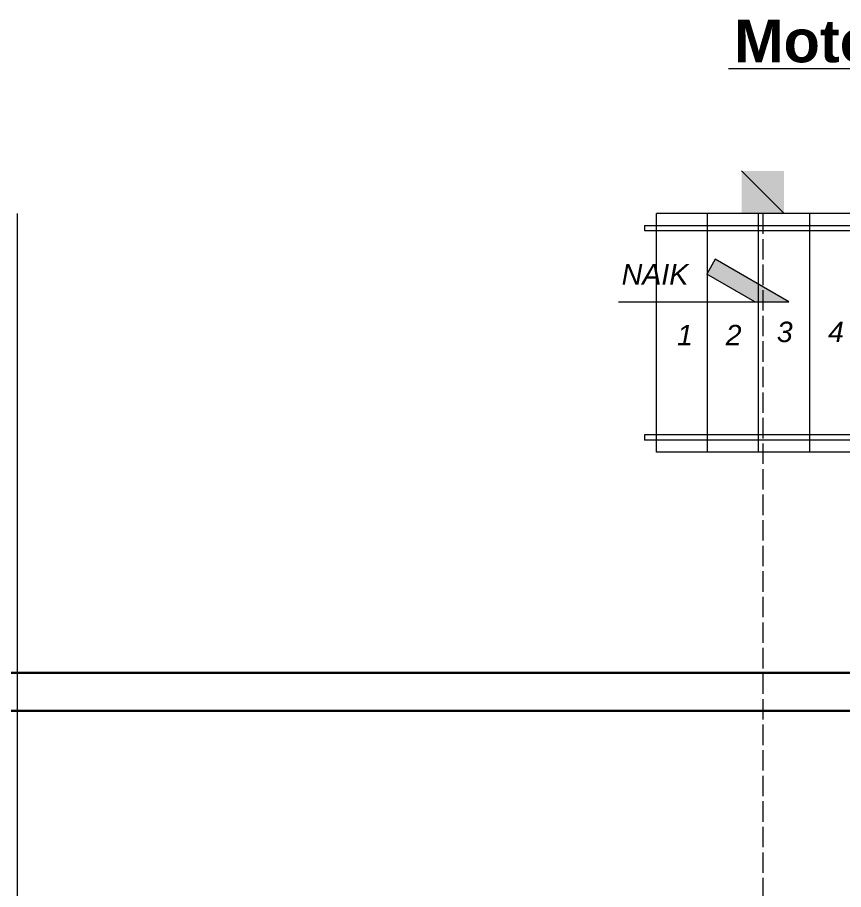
# Model space of a CAD drawing. Header units: millimetres. Extents: x 3154 to 8657, y 46 to 4632.
# Drawn here: x 4047 to 4532, y 1884 to 2396 of the extents above; entities that cross this region are included whole.
import ezdxf

# ---------------------------------------------------------------- set-up
doc = ezdxf.new("R2010")
doc.units = ezdxf.units.MM
doc.linetypes.add('ACAD_ISO02W100', pattern=[15, 12, -3])
for name, color, linetype, lineweight in [('Dinding', 7, 'Continuous', 15), ('lampu', 1, 'Continuous', 30), ('P_N_J', 6, 'Continuous', 9), ('Tangga', 250, 'Continuous', 9), ('TEXT', 7, 'Continuous', 9)]:
    doc.layers.add(name, color=color, linetype=linetype, lineweight=lineweight)
doc.styles.get("Standard").update_dxf_attribs({"font": 'arial.ttf'})

msp = doc.modelspace()

# ---------------------------------------------------------------- hatches: boundary and pattern name
at = {"layer": 'Dinding'}
msp.add_hatch(color=256, dxfattribs=at).paths.add_polyline_path([(4497.444, 2305.861), (4472.444, 2305.861), (4472.444, 2280.861), (4497.444, 2280.861)])
at = {"layer": 'Tangga'}
msp.add_hatch(color=256, dxfattribs=at).paths.add_polyline_path([(4456.968, 2253.968), (4451.968, 2245.307), (4480.269, 2228.968), (4500.269, 2228.968)])

# ---------------------------------------------------------------- linework, layer by layer
at = {"layer": 'Dinding'}
for p, q in [((4472.444, 2305.861), (4497.444, 2280.861)), ((4047.444, 1398.361), (4047.444, 2280.861))]:
    msp.add_line(p, q, dxfattribs=at)
at = {"layer": 'lampu', "color": 3, "ltscale": 0.1}
msp.add_line((4820.46, 1988.907), (3966.574, 1988.907), dxfattribs=at)
at = {"layer": 'P_N_J', "color": 0, "linetype": 'Continuous'}
msp.add_line((4464.865, 2366.013), (4719.275, 2366.013), dxfattribs=at)
at = {"layer": 'P_N_J', "color": 0, "linetype": 'ACAD_ISO02W100', "lineweight": 9}
for p, q in [((5022.444, 2280.861), (4484.944, 2280.861)), ((4484.944, 2280.861), (4484.944, 1806.861))]:
    msp.add_line(p, q, dxfattribs=at)
at = {"layer": 'P_N_J', "color": 5, "linetype": 'Continuous', "lineweight": 30}
msp.add_line((4798.357, 2011.256), (3946.339, 2011.256), dxfattribs=at)
at = {"layer": 'Tangga'}
for p, q in [((5022.444, 2280.861), (4422.444, 2280.861)), ((4422.444, 2140.861), (4422.444, 2280.861)), ((4452.444, 2140.861), (4452.444, 2280.861)), ((4482.444, 2140.861), (4482.444, 2280.861)), ((4512.444, 2140.861), (4512.444, 2280.861)), ((4415.444, 2273.861), (4415.444, 2270.861)), ((4415.444, 2273.861), (5022.444, 2273.861)), ((4415.444, 2270.861), (5022.444, 2270.861)), ((4456.968, 2253.968), (4451.968, 2245.307)), ((4500.269, 2228.968), (4456.968, 2253.968)), ((4480.269, 2228.968), (4451.968, 2245.307)), ((4400.269, 2228.968), (4500.269, 2228.968)), ((4869.444, 2150.861), (4415.444, 2150.861)), ((4415.444, 2150.861), (4415.444, 2147.861)), ((4869.444, 2147.861), (4415.444, 2147.861)), ((4872.444, 2140.861), (4422.444, 2140.861))]:
    msp.add_line(p, q, dxfattribs=at)

# ---------------------------------------------------------------- texts
at = {"layer": 'Tangga', "char_height": 12, "attachment_point": 1}
for s, insert, width in [('\\pi29.478;{\\fArial|b0|i1|c0|p34;NAIK}', (4372.585, 2251.142), 98.50797), ('\\pi6.2827;{\\fArial|b0|i1|c0|p34;3}', (4486.86, 2217.368), 20.98828), ('\\pi6.3277;{\\fArial|b0|i1|c0|p34;4}', (4516.86, 2217.368), 20.98828), ('\\pi7.7151;{\\fArial|b0|i1|c0|p34;1}', (4426.86, 2215.503), 20.98828), ('\\pi6.2745;{\\fArial|b0|i1|c0|p34;2}', (4456.86, 2215.503), 20.98828)]:
    msp.add_mtext(s, dxfattribs=dict(at, insert=insert, width=width))
at = {"layer": 'TEXT', "insert": (4467.983, 2394.6), "char_height": 25, "width": 258.13345, "attachment_point": 1}
msp.add_mtext('{\\fArial|b1|i0|c0|p34;Motor Parabola}', dxfattribs=at)

doc.saveas('drawing.dxf')
